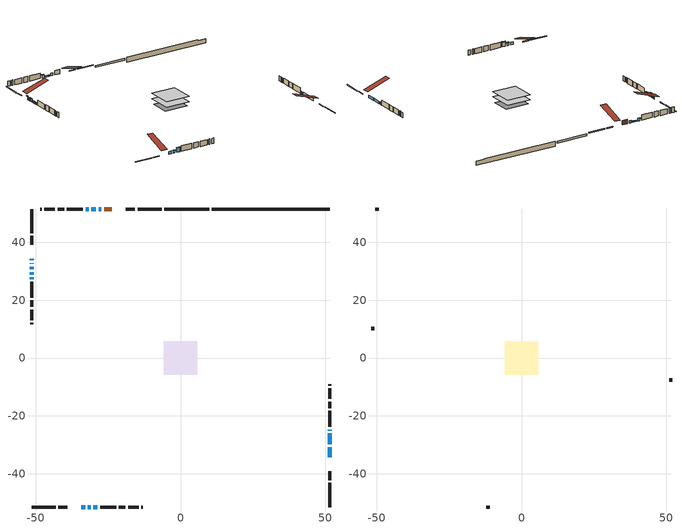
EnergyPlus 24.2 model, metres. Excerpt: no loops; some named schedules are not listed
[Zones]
conditioned space
 floor adiabatic (Floor2 construction): -2.46,-2.46 -2.46,2.46 2.46,2.46 2.46,-2.46 z0.46
 floor adiabatic (AdiabaticFloorConstruction): -5.81,-5.81 -5.81,5.81 5.81,5.81 5.81,-5.81 z0.46
 floor foundation (Slab1 construction): -5.66,-4.52 -5.66,4.52 5.66,4.52 5.66,-4.52 z-1.83
 floor foundation (Slab2 construction): -2.46,-2.46 -2.46,2.46 2.46,2.46 2.46,-2.46 z-0.61
 wall outside (RimJoist1 construction): -6.47,51.47 -14.81,51.47 / -51.47,-51.47 -43.13,-51.47 / -51.47,51.47 -51.47,43.13 / 51.47,-51.47 51.47,-43.13 z0.46:0.76
 wall outside (RimJoist2 construction): -15.74,51.47 -18.89,51.47 / -42.2,-51.47 -39.05,-51.47 / -51.47,42.2 -51.47,39.05 / 51.47,-42.2 51.47,-39.05 z0.46:0.76
 wall outside (AdiabaticWallConstruction 1): -23.73,51.47 -26.37,51.47 z0.46:2.49
 wall outside (AdiabaticWallConstruction): -51.47,34.21 -51.47,33.73 / -51.47,31.6 -51.47,30.63 z0.46:2.06; -27.3,51.47 -28.29,51.47 / -34.21,-51.47 -32.94,-51.47 / 51.47,-34.21 51.47,-30.76 / 51.47,-29.83 51.47,-26.08 / -51.47,32.8 -51.47,32.53 / 51.47,-25.15 51.47,-24.72 z0.46:1.68; -29.22,51.47 -30.85,51.47 z0.46:1.02; -51.47,29.71 -51.47,28.81 z0.46:1.35; -51.47,27.89 -51.47,27.27 z0.46:1.25; -32.01,-51.47 -31.05,-51.47 z0.46:1.7; -30.12,-51.47 -28.7,-51.47 z0.46:2.54; -31.78,51.47 -32.8,51.47 z0.46:1.66
 wall outside (Wall1 construction): -33.72,51.47 -39.22,51.47 / -27.77,-51.47 -22.27,-51.47 / -51.47,26.35 -51.47,20.85 / 51.47,-23.79 51.47,-18.3 z0.46:2.9
 wall outside (Wall2 construction): -40.15,51.47 -42.44,51.47 / -21.34,-51.47 -19.05,-51.47 / -51.47,19.92 -51.47,17.63 / 51.47,-17.37 51.47,-15.08 z0.46:2.9
 wall outside (Wall3 construction): -43.37,51.47 -46.99,51.47 / -18.12,-51.47 -14.5,-51.47 / -51.47,16.7 -51.47,13.08 / 51.47,-14.15 51.47,-10.53 z0.46:2.9
 wall outside (Wall4 construction): -47.92,51.47 -48.38,51.47 / -13.57,-51.47 -13.11,-51.47 / -51.47,12.15 -51.47,11.69 / 51.47,-9.6 51.47,-9.14 z0.46:2.9
 wall foundation (FoundationWall1 construction): 10.78,51.47,-1.83 10.78,51.47,0.46 47.4,51.47,0.46 47.4,51.47,0.16 51.47,51.47,0.16 51.47,51.47,-1.83
 wall foundation (FoundationWall2 construction): 9.85,51.47 -5.54,51.47 z-0.61:0.23
 window (WindowConstruction 9): -51.47,34.21 -51.47,33.73 z0.46:2.06
 window (WindowConstruction 5): -27.3,51.47 -28.29,51.47 z0.46:1.68
 window (WindowConstruction 6): -34.21,-51.47 -32.94,-51.47 z0.46:1.68
 window (WindowConstruction 7): 51.47,-34.21 51.47,-30.76 z0.46:1.68
 window (WindowConstruction 8): 51.47,-29.83 51.47,-26.08 z0.46:1.68
 window (WindowConstruction 12): -29.22,51.47 -30.85,51.47 z0.46:1.02
 window (WindowConstruction 13): -51.47,32.8 -51.47,32.53 z0.46:1.68
 window (WindowConstruction 10): -51.47,31.6 -51.47,30.63 z0.46:2.06
 window (WindowConstruction 11): 51.47,-25.15 51.47,-24.72 z0.46:1.68
 window (WindowConstruction): -51.47,29.7 -51.47,28.81 z0.46:1.35
 window (WindowConstruction 1): -51.47,27.88 -51.47,27.28 z0.46:1.25
 window (WindowConstruction 2): -32.01,-51.47 -31.05,-51.47 z0.46:1.7
 window (WindowConstruction 3): -30.12,-51.47 -28.7,-51.47 z0.46:2.54
 window (WindowConstruction 4): -31.78,51.47 -32.79,51.47 z0.46:1.65
 door (Door): -23.73,51.47 -26.37,51.47 z0.46:2.49
 ceiling adiabatic (AdiabaticFloorConstruction): 5.81,-5.81 5.81,5.81 -5.81,5.81 -5.81,-5.81 z0.46
attic - vented
 floor to conditioned space (Floor1 construction Reversed): -5.8,-5.8 -5.8,5.8 5.8,5.8 5.8,-5.8 z2.9
 wall outside (Wall5 construction): -49.31,51.47 -50.54,51.47 / -12.18,-51.47 -10.95,-51.47 / -51.47,10.76 -51.47,9.53 / 51.47,-8.21 51.47,-6.97 z0.46:2.9
 roof outside (Roof1 construction): -22.8,51.47,2.9 -22.8,40.17,6.67 -19.82,40.17,6.67 -19.82,51.47,2.9; -35.14,-51.47,2.9 -35.14,-40.17,6.67 -38.12,-40.17,6.67 -38.12,-51.47,2.9; -51.47,35.14,2.9 -40.17,35.14,6.67 -40.17,38.12,6.67 -51.47,38.12,2.9; 51.47,-35.14,2.9 40.17,-35.14,6.67 40.17,-38.12,6.67 51.47,-38.12,2.9
shading: -51.47,33.58 -51.47,34.36 -52.08,34.36 -52.08,33.58 z2.21; -30.88,51.47 -29.19,51.47 -29.19,51.62 -30.88,51.62 z1.05; -51.47,30.48 -51.47,31.75 -52.08,31.75 -52.08,30.48 z2.21; -51.47,28.66 -51.47,29.85 -52.08,29.85 -52.08,28.66 z1.5; -51.47,27.13 -51.47,28.03 -52.08,28.03 -52.08,27.13 z1.4; -30.9,-51.47 -32.16,-51.47 -32.16,-52.08 -30.9,-52.08 z1.85; -28.55,-51.47 -30.27,-51.47 -30.27,-52.08 -28.55,-52.08 z2.69; -32.94,51.47 -31.63,51.47 -31.63,52.08 -32.94,52.08 z1.8
[Building]
Building 1: Terrain=Suburbs
[Site:Location]
Charlottetown AP_PE: Latitude {deg}=46.29; Longitude {deg}=-63.12; Time Zone {hr}=-4; Elevation {m}=48; Keep Site Location Information=Yes
[Site:GroundTemperature:Shallow]
1.81207, -0.126142, -0.281361, 0.638419, 4.33082, 8.00603, 11.1922, 13.2106, 13.3821, 11.7405, 8.63552, 5.07305
[Site:WaterMainsTemperature]
Calculation Method=Schedule; Temperature Schedule=mains temperature schedule
[Material] Roughness=Rough; Thermal Absorptance=0.9
Name | Thickness {m} | Conductivity {W/m-K} | Density {kg/m3} | Specific Heat {J/kg-K} | Solar Absorptance | Visible Absorptance
asphalt or fiberglass shingles | 0.00635 | 0.162714 | 1121.4 | 1465.45 | 0.4 | 0.4
ceiling loosefill ins | 0.0846667 | 0.0480833 | 16.02 | 1046.75 | 0.7 | 0.7
ceiling stud and cavity | 0.1397 | 0.0934478 | 65.682 | 1177.47 | 0.7 | 0.7
concrete 4.0 in. | 0.1016 | 1.803125 | 2242.8 | 837.4 | 0.7 | 0.7
concrete 8.0 in. | 0.2032 | 1.803125 | 2242.8 | 837.4 | 0.7 | 0.7
door material | 0.04445 | 0.053851 | 512.64 | 1214.23 | 0.7 | 0.7
exterior vertical ins | 0.00139922 | 0.029427 | 32.04 | 1214.23 | 0.7 | 0.7
floor covering | 0.0127 | 0.0433444 | 54.468 | 1339.84 | 0.6 | 0.6
floor rigid ins; rim joist rigid ins | 0.103632 | 0.029427 | 32.04 | 1214.23 | 0.7 | 0.7
floor rigid ins 1; wall rigid ins 1 | 0.512978 | 0.029427 | 32.04 | 1214.23 | 0.7 | 0.7
floor stud and cavity | 0.1397 | 0.204532 | 92.3553 | 1139.71 | 0.7 | 0.7
floor stud and cavity 1 | 0.1397 | 1.75129 | 37.0049 | 1207.88 | 0.7 | 0.7
furniture material conditioned space 1 | 0.1524 | 0.115458 | 640.8 | 1214.23 | 0.6 | 0.6
gypsum board | 0.0127 | 0.160291 | 801 | 837.4 | 0.6 | 0.6
gypsum board 1 | 0.0127 | 0.160291 | 801 | 837.4 | 0.7 | 0.7
osb sheathing 0.5 in. | 0.0127 | 0.115458 | 512.64 | 1214.23 | 0.7 | 0.7
osb sheathing 0.75 in. | 0.01905 | 0.115458 | 512.64 | 1214.23 | 0.7 | 0.7
osb sheathing 2.0 in. | 0.0508 | 0.115458 | 512.64 | 1214.23 | 0.7 | 0.7
rim joist stud and cavity | 0.0508 | 0.143208 | 50.32683 | 1063.81 | 0.6 | 0.6
rim joist stud and cavity 1 | 0.0508 | 0.0611773 | 125.044 | 1163.47 | 0.6 | 0.6
wall rigid ins | 0.051816 | 0.029427 | 32.04 | 1214.23 | 0.7 | 0.7
wall stud and cavity | 0.1397 | 0.0935595 | 139.0536 | 1170.24 | 0.7 | 0.7
wall stud and cavity 1 | 0.1397 | 0.0915092 | 139.0536 | 1170.24 | 0.7 | 0.7
wall stud and cavity 2 | 0.1397 | 0.209339 | 139.0536 | 1170.24 | 0.7 | 0.7
wall stud and cavity 3 | 0.1397 | 0.120028 | 139.0536 | 1170.24 | 0.7 | 0.7
wall stud and cavity 4 | 0.0889 | 6.1454 | 50.32683 | 1063.81 | 0.6 | 0.6
wall stud and cavity 5 | 0.0889 | 0.380278 | 52.3479 | 1209.89 | 0.7 | 0.7
wall stud and cavity 6 | 0.0889 | 0.391764 | 83.0341 | 1211.67 | 0.7 | 0.7
wood siding | 0.0254 | 0.102417 | 544.68 | 1172.36 | 0.4 | 0.4
wood siding 1 | 0.00254 | 0.102417 | 544.68 | 1172.36 | 0.4 | 0.4
wood siding 2; wood siding 3; wood siding 4 | 0.0254 | 0.102417 | 544.68 | 1172.36 | 0.7 | 0.7
[WindowMaterial:SimpleGlazingSystem]
Name | U-Factor {W/m2-K} | Solar Heat Gain Coefficient
WindowMaterial | 2.969594 | 0.55
WindowMaterial 1 | 3.00196 | 0.49
WindowMaterial 10 | 3.023535 | 0.57
WindowMaterial 11 | 3.05136 | 0.44
WindowMaterial 12 | 4.28064 | 0.43
WindowMaterial 2 | 2.992306 | 0.6
WindowMaterial 3 | 2.98833 | 0.58
WindowMaterial 4 | 2.94631 | 0.59
WindowMaterial 5 | 2.972433 | 0.57
WindowMaterial 6 | 5.94884 | 0.79
WindowMaterial 7 | 5.4435 | 0.68
WindowMaterial 8 | 2.986628 | 0.61
WindowMaterial 9 | 2.9219 | 0.66
[Construction]
AdiabaticFloorConstruction: floor stud and cavity 1, floor rigid ins 1, osb sheathing 0.75 in., floor covering
AdiabaticWallConstruction: wood siding 3, wall rigid ins 1, wall stud and cavity 5, gypsum board
AdiabaticWallConstruction 1: wood siding 4, wall rigid ins 1, wall stud and cavity 5, gypsum board
Door: door material
Floor1 construction Reversed: gypsum board, ceiling stud and cavity, ceiling loosefill ins
Floor2 construction: floor stud and cavity, floor rigid ins, osb sheathing 0.75 in., floor covering
FoundationWall1 construction: concrete 8.0 in.
FoundationWall2 construction: concrete 8.0 in., gypsum board 1
furniture construction conditioned space 1: furniture material conditioned space 1
PartitionWallConstruction: gypsum board, wall stud and cavity 6, gypsum board
RimJoist1 construction: wood siding 2, rim joist stud and cavity
RimJoist2 construction: wood siding 2, rim joist rigid ins, osb sheathing 2.0 in., rim joist stud and cavity 1
Roof1 construction: asphalt or fiberglass shingles
Slab1 construction; Slab2 construction: concrete 4.0 in.
Wall1 construction: wood siding, osb sheathing 0.5 in., wall stud and cavity, gypsum board
Wall2 construction: wood siding, osb sheathing 0.5 in., wall stud and cavity 1, gypsum board
Wall3 construction: wood siding, wall rigid ins, osb sheathing 0.5 in., wall stud and cavity 2, gypsum board
Wall4 construction: wood siding, osb sheathing 0.5 in., wall stud and cavity 3, gypsum board
Wall5 construction: wood siding 1, wall stud and cavity 4
WindowConstruction: WindowMaterial
WindowConstruction 1: WindowMaterial 1
WindowConstruction 10: WindowMaterial 9
WindowConstruction 11: WindowMaterial 10
WindowConstruction 12: WindowMaterial 11
WindowConstruction 13: WindowMaterial 12
WindowConstruction 2: WindowMaterial 2
WindowConstruction 3: WindowMaterial 3
WindowConstruction 4; WindowConstruction 5: WindowMaterial 4
WindowConstruction 6: WindowMaterial 5
WindowConstruction 7: WindowMaterial 6
WindowConstruction 8: WindowMaterial 7
WindowConstruction 9: WindowMaterial 8
[Zone] Multiplier=1; Part of Total Floor Area=Yes
Name | Volume {m3}
attic - vented | 82.4499
conditioned space | 616.2
[Space]
Name | Zone | Volume {m3}
attic - vented 1 | attic - vented | 82.4499
conditioned space 1 | conditioned space | 616.2
[ZoneInfiltration:EffectiveLeakageArea]
infil attic - vented 1: Zone or Space=attic - vented 1; Schedule=Always On Discrete; Effective Air Leakage Area {cm2}=4827.22; Stack Coefficient=0.000431648; Wind Coefficient=1.40373e-05
[ZoneMixing]
whole house fan mix: Zone or Space=attic - vented; Schedule=Always On Continuous; Design Flow Rate Calculation Method=Flow/Zone; Design Flow Rate {m3/s}=0; Source Zone or Space=conditioned space
[SurfaceProperty:ExposedFoundationPerimeter] Exposed Perimeter Calculation Method=TotalExposedPerimeter
Name | Total Exposed Perimeter {m}
Slab1 | 40.691
Slab2 | 15.392
[InternalMass] Zone or ZoneList=conditioned space; Space or SpaceList=conditioned space 1
Name | Construction | Surface Area {m2}
furniture mass conditioned space 1 | furniture construction conditioned space 1 | 114.195
partition wall mass | PartitionWallConstruction | 261.239
[Lights]
interior lighting: Zone or ZoneList or Space or SpaceList=conditioned space 1; Schedule=interior lighting schedule; Design Level Calculation Method=LightingLevel; Lighting Level {W}=343.2; Return Air Fraction=0; Fraction Radiant=0.6; Fraction Visible=0.2; Fraction Replaceable=1
[People]
occupants: Zone or ZoneList or Space or SpaceList=conditioned space 1; Number of People Schedule=occupants schedule; Number of People Calculation Method=People; Number of People=3; Fraction Radiant=0.314171; Sensible Heat Fraction=0.56303; Activity Level Schedule=occupants activity schedule; Carbon Dioxide Generation Rate {m3/s-W}=0; Enable ASHRAE 55 Comfort Warnings=No; Mean Radiant Temperature Calculation Type=EnclosureAveraged
[ElectricEquipment] Zone or ZoneList or Space or SpaceList=conditioned space 1; Design Level Calculation Method=EquipmentLevel
Name | Schedule | Design Level {W} | Fraction Latent | Fraction Radiant | Fraction Lost
clothes dryer | clothes dryer schedule | 140.772 | 0.015 | 0.081 | 0.85
clothes washer | clothes washer schedule | 32.1985 | 0.03 | 0.162 | 0.7
cooking range | cooking range schedule | 215.147 | 0.08 | 0.432 | 0.2
dishwasher | dishwasher schedule | 66.8632 | 0.3 | 0.18 | 0.4
fridge | fridge schedule | 72.9452 | 0 | 0.6 | 0
mech vent bath fan 0 | mech vent bath fan 0 schedule | 25.1 | 0 | 0 | 1
mech vent bath fan 1 | mech vent bath fan 1 schedule | 25.1 | 0 | 0 | 1
mech vent bath fan 2 | mech vent bath fan 2 schedule | 25.1 | 0 | 0 | 1
mech vent house fan | mech vent house fan schedule | 0 | 0 | 0 | 1
mech vent house fan cfis | mech vent house fan cfis schedule | 0 | 0 | 0 | 0
misc plug loads | misc plug loads schedule | 494.7 | 0.045 | 0.513 | 0.1
whole house fan | Always On Discrete | 0 | 0 | 0 | 1
[OtherEquipment] Zone or ZoneList or Space or SpaceList=conditioned space 1; Design Level Calculation Method=EquipmentLevel
Name | Fuel Type | Schedule | Design Level {W} | Fraction Latent | Fraction Radiant | Fraction Lost
clothes dryer 1 | Electricity | clothes dryer schedule | 0 | 0.015 | 0.081 | 0.85
cooking range 1 | Electricity | cooking range schedule | 0 | 0.08 | 0.432 | 0.2
general water use latent | None | general water use schedule | 62.594 | 1 | 0 | 0
general water use sensible | None | general water use schedule | -61.6891 | 0 | 0.6 | 0
mech vent house fan latent load | None | Always On Discrete | 0 | 1 | 0 | 0
mech vent house fan sensible load | None | Always On Discrete | 0 | 0 | 0 | 0
water heater energy adjustment1 | FuelOilNo2 | Always On Discrete | 0.01 | 0 | 0 | 1
[ZoneInfiltration:DesignFlowRate] Zone or ZoneList or Space or SpaceList=conditioned space 1; Schedule=Always On Discrete; Design Flow Rate Calculation Method=Flow/Zone; Design Flow Rate {m3/s}=0
infil flow; natural vent flow; whole house fan flow
[Foundation:Kiva] Initial Indoor Air Temperature {C}=21.1111; Wall Depth Below Slab {m}=0.2032
Name | Wall Height Above Grade {m} | Custom Block Material Name 1 | Custom Block Depth 1 {m} | Custom Block X Position 1 {m} | Custom Block Z Position 1 {m}
Foundation Kiva 1 | 0.460004
Foundation Kiva 2 | 0.230002 | exterior vertical ins | 0.839998 | 0.2159 | 0
[Foundation:Kiva:Settings]
Soil Conductivity {W/m-K}=0.849921; Soil Density {kg/m3}=1842.3; Soil Specific Heat {J/kg-K}=418.7; Ground Solar Absorptivity=0.9; Ground Thermal Absorptivity=0.9; Ground Surface Roughness {m}=0.03; Far-Field Width {m}=40; Deep-Ground Boundary Condition=ZeroFlux; Deep-Ground Depth {m}=40; Minimum Cell Dimension {m}=0.2; Maximum Cell Growth Coefficient=3; Simulation Timestep=Timestep
[Exterior:Lights]
exterior lighting: Schedule=exterior lighting schedule; Design Level {W}=75.6
[Schedule:Constant]
Name | Hourly Value
Always On Continuous; mech vent house fan schedule; mech vent house fan cfis schedule; Always On Discrete | 1
occupants activity schedule | 117.228
fridge schedule | 0
[Schedule:Week:Daily]
interior lighting schedule Week Rule - Jan1-Jan27: interior lighting schedule day, interior lighting schedule day, interior lighting schedule day, interior lighting schedule day, interior lighting schedule day, interior lighting schedule day, interior lighting schedule day, interior lighting schedule default day, interior lighting schedule default day, interior lighting schedule default day, interior lighting schedule default day, interior lighting schedule default day
interior lighting schedule Week Rule - Jan28-Feb3: interior lighting schedule day, interior lighting schedule day, interior lighting schedule day, interior lighting schedule day, interior lighting schedule day 1, interior lighting schedule day 1, interior lighting schedule day 1, interior lighting schedule default day, interior lighting schedule default day, interior lighting schedule default day, interior lighting schedule default day, interior lighting schedule default day
interior lighting schedule Week Rule - Feb4-Feb24: interior lighting schedule day 1, interior lighting schedule day 1, interior lighting schedule day 1, interior lighting schedule day 1, interior lighting schedule day 1, interior lighting schedule day 1, interior lighting schedule day 1, interior lighting schedule default day, interior lighting schedule default day, interior lighting schedule default day, interior lighting schedule default day, interior lighting schedule default day
interior lighting schedule Week Rule - Feb25-Mar3: interior lighting schedule day 1, interior lighting schedule day 1, interior lighting schedule day 1, interior lighting schedule day 1, interior lighting schedule day 2, interior lighting schedule day 2, interior lighting schedule day 2, interior lighting schedule default day, interior lighting schedule default day, interior lighting schedule default day, interior lighting schedule default day, interior lighting schedule default day
interior lighting schedule Week Rule - Mar4-Mar31: interior lighting schedule day 2, interior lighting schedule day 2, interior lighting schedule day 2, interior lighting schedule day 2, interior lighting schedule day 2, interior lighting schedule day 2, interior lighting schedule day 2, interior lighting schedule default day, interior lighting schedule default day, interior lighting schedule default day, interior lighting schedule default day, interior lighting schedule default day
interior lighting schedule Week Rule - Apr1-Apr28: interior lighting schedule day 3, interior lighting schedule day 3, interior lighting schedule day 3, interior lighting schedule day 3, interior lighting schedule day 3, interior lighting schedule day 3, interior lighting schedule day 3, interior lighting schedule default day, interior lighting schedule default day, interior lighting schedule default day, interior lighting schedule default day, interior lighting schedule default day
interior lighting schedule Week Rule - Apr29-May5: interior lighting schedule day 3, interior lighting schedule day 3, interior lighting schedule day 4, interior lighting schedule day 4, interior lighting schedule day 4, interior lighting schedule day 4, interior lighting schedule day 4, interior lighting schedule default day, interior lighting schedule default day, interior lighting schedule default day, interior lighting schedule default day, interior lighting schedule default day
interior lighting schedule Week Rule - May6-May26: interior lighting schedule day 4, interior lighting schedule day 4, interior lighting schedule day 4, interior lighting schedule day 4, interior lighting schedule day 4, interior lighting schedule day 4, interior lighting schedule day 4, interior lighting schedule default day, interior lighting schedule default day, interior lighting schedule default day, interior lighting schedule default day, interior lighting schedule default day
interior lighting schedule Week Rule - May27-Jun2: interior lighting schedule day 4, interior lighting schedule day 4, interior lighting schedule day 4, interior lighting schedule day 4, interior lighting schedule day 4, interior lighting schedule day 5, interior lighting schedule day 5, interior lighting schedule default day, interior lighting schedule default day, interior lighting schedule default day, interior lighting schedule default day, interior lighting schedule default day
interior lighting schedule Week Rule - Jun3-Jun30: interior lighting schedule day 5, interior lighting schedule day 5, interior lighting schedule day 5, interior lighting schedule day 5, interior lighting schedule day 5, interior lighting schedule day 5, interior lighting schedule day 5, interior lighting schedule default day, interior lighting schedule default day, interior lighting schedule default day, interior lighting schedule default day, interior lighting schedule default day
interior lighting schedule Week Rule - Jul1-Jul28: interior lighting schedule day 6, interior lighting schedule day 6, interior lighting schedule day 6, interior lighting schedule day 6, interior lighting schedule day 6, interior lighting schedule day 6, interior lighting schedule day 6, interior lighting schedule default day, interior lighting schedule default day, interior lighting schedule default day, interior lighting schedule default day, interior lighting schedule default day
interior lighting schedule Week Rule - Jul29-Aug4: interior lighting schedule day 6, interior lighting schedule day 6, interior lighting schedule day 6, interior lighting schedule day 7, interior lighting schedule day 7, interior lighting schedule day 7, interior lighting schedule day 7, interior lighting schedule default day, interior lighting schedule default day, interior lighting schedule default day, interior lighting schedule default day, interior lighting schedule default day
interior lighting schedule Week Rule - Aug5-Aug25: interior lighting schedule day 7, interior lighting schedule day 7, interior lighting schedule day 7, interior lighting schedule day 7, interior lighting schedule day 7, interior lighting schedule day 7, interior lighting schedule day 7, interior lighting schedule default day, interior lighting schedule default day, interior lighting schedule default day, interior lighting schedule default day, interior lighting schedule default day
interior lighting schedule Week Rule - Aug26-Sep1: interior lighting schedule day 7, interior lighting schedule day 7, interior lighting schedule day 7, interior lighting schedule day 7, interior lighting schedule day 7, interior lighting schedule day 7, interior lighting schedule day 8, interior lighting schedule default day, interior lighting schedule default day, interior lighting schedule default day, interior lighting schedule default day, interior lighting schedule default day
interior lighting schedule Week Rule - Sep2-Sep29: interior lighting schedule day 8, interior lighting schedule day 8, interior lighting schedule day 8, interior lighting schedule day 8, interior lighting schedule day 8, interior lighting schedule day 8, interior lighting schedule day 8, interior lighting schedule default day, interior lighting schedule default day, interior lighting schedule default day, interior lighting schedule default day, interior lighting schedule default day
interior lighting schedule Week Rule - Sep30-Oct6: interior lighting schedule day 8, interior lighting schedule day 9, interior lighting schedule day 9, interior lighting schedule day 9, interior lighting schedule day 9, interior lighting schedule day 9, interior lighting schedule day 9, interior lighting schedule default day, interior lighting schedule default day, interior lighting schedule default day, interior lighting schedule default day, interior lighting schedule default day
interior lighting schedule Week Rule - Oct7-Oct27: interior lighting schedule day 9, interior lighting schedule day 9, interior lighting schedule day 9, interior lighting schedule day 9, interior lighting schedule day 9, interior lighting schedule day 9, interior lighting schedule day 9, interior lighting schedule default day, interior lighting schedule default day, interior lighting schedule default day, interior lighting schedule default day, interior lighting schedule default day
interior lighting schedule Week Rule - Oct28-Nov3: interior lighting schedule day 9, interior lighting schedule day 9, interior lighting schedule day 9, interior lighting schedule day 9, interior lighting schedule day 10, interior lighting schedule day 10, interior lighting schedule day 10, interior lighting schedule default day, interior lighting schedule default day, interior lighting schedule default day, interior lighting schedule default day, interior lighting schedule default day
interior lighting schedule Week Rule - Nov4-Nov24: interior lighting schedule day 10, interior lighting schedule day 10, interior lighting schedule day 10, interior lighting schedule day 10, interior lighting schedule day 10, interior lighting schedule day 10, interior lighting schedule day 10, interior lighting schedule default day, interior lighting schedule default day, interior lighting schedule default day, interior lighting schedule default day, interior lighting schedule default day
interior lighting schedule Week Rule - Nov25-Dec1: interior lighting schedule day 10, interior lighting schedule day 10, interior lighting schedule day 10, interior lighting schedule day 10, interior lighting schedule day 10, interior lighting schedule day 10, interior lighting schedule day 11, interior lighting schedule default day, interior lighting schedule default day, interior lighting schedule default day, interior lighting schedule default day, interior lighting schedule default day
interior lighting schedule Week Rule - Dec2-Dec31: interior lighting schedule day 11, interior lighting schedule day 11, interior lighting schedule day 11, interior lighting schedule day 11, interior lighting schedule day 11, interior lighting schedule day 11, interior lighting schedule day 11, interior lighting schedule default day, interior lighting schedule default day, interior lighting schedule default day, interior lighting schedule default day, interior lighting schedule default day
occupants schedule Week Rule - Jan1-Dec31: occupants schedule day, occupants schedule day, occupants schedule day, occupants schedule day, occupants schedule day, occupants schedule day, occupants schedule day, occupants schedule default day, occupants schedule default day, occupants schedule default day, occupants schedule default day, occupants schedule default day
clothes dryer schedule Week Rule - Jan1-Dec31: clothes dryer schedule day, clothes dryer schedule day, clothes dryer schedule day, clothes dryer schedule day, clothes dryer schedule day, clothes dryer schedule day, clothes dryer schedule day, clothes dryer schedule default day, clothes dryer schedule default day, clothes dryer schedule default day, clothes dryer schedule default day, clothes dryer schedule default day
clothes washer schedule Week Rule - Jan1-Dec31: clothes washer schedule day, clothes washer schedule day, clothes washer schedule day, clothes washer schedule day, clothes washer schedule day, clothes washer schedule day, clothes washer schedule day, clothes washer schedule default day, clothes washer schedule default day, clothes washer schedule default day, clothes washer schedule default day, clothes washer schedule default day
cooking range schedule Week Rule - Jan1-Dec31: cooking range schedule day, cooking range schedule day, cooking range schedule day, cooking range schedule day, cooking range schedule day, cooking range schedule day, cooking range schedule day, cooking range schedule default day, cooking range schedule default day, cooking range schedule default day, cooking range schedule default day, cooking range schedule default day
dishwasher schedule Week Rule - Jan1-Dec31: dishwasher schedule day, dishwasher schedule day, dishwasher schedule day, dishwasher schedule day, dishwasher schedule day, dishwasher schedule day, dishwasher schedule day, dishwasher schedule default day, dishwasher schedule default day, dishwasher schedule default day, dishwasher schedule default day, dishwasher schedule default day
mech vent bath fan 0 schedule Week Rule - Jan1-Dec31: mech vent bath fan 0 schedule day, mech vent bath fan 0 schedule day, mech vent bath fan 0 schedule day, mech vent bath fan 0 schedule day, mech vent bath fan 0 schedule day, mech vent bath fan 0 schedule day, mech vent bath fan 0 schedule day, mech vent bath fan 0 schedule default day, mech vent bath fan 0 schedule default day, mech vent bath fan 0 schedule default day, mech vent bath fan 0 schedule default day, mech vent bath fan 0 schedule default day
mech vent bath fan 1 schedule Week Rule - Jan1-Dec31: mech vent bath fan 1 schedule day, mech vent bath fan 1 schedule day, mech vent bath fan 1 schedule day, mech vent bath fan 1 schedule day, mech vent bath fan 1 schedule day, mech vent bath fan 1 schedule day, mech vent bath fan 1 schedule day, mech vent bath fan 1 schedule default day, mech vent bath fan 1 schedule default day, mech vent bath fan 1 schedule default day, mech vent bath fan 1 schedule default day, mech vent bath fan 1 schedule default day
mech vent bath fan 2 schedule Week Rule - Jan1-Dec31: mech vent bath fan 2 schedule day, mech vent bath fan 2 schedule day, mech vent bath fan 2 schedule day, mech vent bath fan 2 schedule day, mech vent bath fan 2 schedule day, mech vent bath fan 2 schedule day, mech vent bath fan 2 schedule day, mech vent bath fan 2 schedule default day, mech vent bath fan 2 schedule default day, mech vent bath fan 2 schedule default day, mech vent bath fan 2 schedule default day, mech vent bath fan 2 schedule default day
misc plug loads schedule Week Rule - Jan1-Dec31: misc plug loads schedule day, misc plug loads schedule day, misc plug loads schedule day, misc plug loads schedule day, misc plug loads schedule day, misc plug loads schedule day, misc plug loads schedule day, misc plug loads schedule default day, misc plug loads schedule default day, misc plug loads schedule default day, misc plug loads schedule default day, misc plug loads schedule default day
general water use schedule Week Rule - Jan1-Dec31: general water use schedule day, general water use schedule day, general water use schedule day, general water use schedule day, general water use schedule day, general water use schedule day, general water use schedule day, general water use schedule default day, general water use schedule default day, general water use schedule default day, general water use schedule default day, general water use schedule default day
exterior lighting schedule Week Rule - Jan1-Jan27: exterior lighting schedule day, exterior lighting schedule day, exterior lighting schedule day, exterior lighting schedule day, exterior lighting schedule day, exterior lighting schedule day, exterior lighting schedule day, exterior lighting schedule default day, exterior lighting schedule default day, exterior lighting schedule default day, exterior lighting schedule default day, exterior lighting schedule default day
exterior lighting schedule Week Rule - Jan28-Feb3: exterior lighting schedule day, exterior lighting schedule day, exterior lighting schedule day, exterior lighting schedule day, exterior lighting schedule day 1, exterior lighting schedule day 1, exterior lighting schedule day 1, exterior lighting schedule default day, exterior lighting schedule default day, exterior lighting schedule default day, exterior lighting schedule default day, exterior lighting schedule default day
exterior lighting schedule Week Rule - Feb4-Feb24: exterior lighting schedule day 1, exterior lighting schedule day 1, exterior lighting schedule day 1, exterior lighting schedule day 1, exterior lighting schedule day 1, exterior lighting schedule day 1, exterior lighting schedule day 1, exterior lighting schedule default day, exterior lighting schedule default day, exterior lighting schedule default day, exterior lighting schedule default day, exterior lighting schedule default day
exterior lighting schedule Week Rule - Feb25-Mar3: exterior lighting schedule day 1, exterior lighting schedule day 1, exterior lighting schedule day 1, exterior lighting schedule day 1, exterior lighting schedule day 2, exterior lighting schedule day 2, exterior lighting schedule day 2, exterior lighting schedule default day, exterior lighting schedule default day, exterior lighting schedule default day, exterior lighting schedule default day, exterior lighting schedule default day
exterior lighting schedule Week Rule - Mar4-Mar31: exterior lighting schedule day 2, exterior lighting schedule day 2, exterior lighting schedule day 2, exterior lighting schedule day 2, exterior lighting schedule day 2, exterior lighting schedule day 2, exterior lighting schedule day 2, exterior lighting schedule default day, exterior lighting schedule default day, exterior lighting schedule default day, exterior lighting schedule default day, exterior lighting schedule default day
exterior lighting schedule Week Rule - Apr1-Apr28: exterior lighting schedule day 3, exterior lighting schedule day 3, exterior lighting schedule day 3, exterior lighting schedule day 3, exterior lighting schedule day 3, exterior lighting schedule day 3, exterior lighting schedule day 3, exterior lighting schedule default day, exterior lighting schedule default day, exterior lighting schedule default day, exterior lighting schedule default day, exterior lighting schedule default day
exterior lighting schedule Week Rule - Apr29-May5: exterior lighting schedule day 3, exterior lighting schedule day 3, exterior lighting schedule day 4, exterior lighting schedule day 4, exterior lighting schedule day 4, exterior lighting schedule day 4, exterior lighting schedule day 4, exterior lighting schedule default day, exterior lighting schedule default day, exterior lighting schedule default day, exterior lighting schedule default day, exterior lighting schedule default day
exterior lighting schedule Week Rule - May6-May26: exterior lighting schedule day 4, exterior lighting schedule day 4, exterior lighting schedule day 4, exterior lighting schedule day 4, exterior lighting schedule day 4, exterior lighting schedule day 4, exterior lighting schedule day 4, exterior lighting schedule default day, exterior lighting schedule default day, exterior lighting schedule default day, exterior lighting schedule default day, exterior lighting schedule default day
exterior lighting schedule Week Rule - May27-Jun2: exterior lighting schedule day 4, exterior lighting schedule day 4, exterior lighting schedule day 4, exterior lighting schedule day 4, exterior lighting schedule day 4, exterior lighting schedule day 5, exterior lighting schedule day 5, exterior lighting schedule default day, exterior lighting schedule default day, exterior lighting schedule default day, exterior lighting schedule default day, exterior lighting schedule default day
exterior lighting schedule Week Rule - Jun3-Jun30: exterior lighting schedule day 5, exterior lighting schedule day 5, exterior lighting schedule day 5, exterior lighting schedule day 5, exterior lighting schedule day 5, exterior lighting schedule day 5, exterior lighting schedule day 5, exterior lighting schedule default day, exterior lighting schedule default day, exterior lighting schedule default day, exterior lighting schedule default day, exterior lighting schedule default day
exterior lighting schedule Week Rule - Jul1-Jul28: exterior lighting schedule day 6, exterior lighting schedule day 6, exterior lighting schedule day 6, exterior lighting schedule day 6, exterior lighting schedule day 6, exterior lighting schedule day 6, exterior lighting schedule day 6, exterior lighting schedule default day, exterior lighting schedule default day, exterior lighting schedule default day, exterior lighting schedule default day, exterior lighting schedule default day
[Schedule:Year]
interior lighting schedule: interior lighting schedule Week Rule - Jan1-Jan27, 1, 1, 1, 27, interior lighting schedule Week Rule - Jan28-Feb3, 1, 28, 2, 3, interior lighting schedule Week Rule - Feb4-Feb24, 2, 4, 2, 24, interior lighting schedule Week Rule - Feb25-Mar3, 2, 25, 3, 3, interior lighting schedule Week Rule - Mar4-Mar31, 3, 4, 3, 31, interior lighting schedule Week Rule - Apr1-Apr28, 4, 1, 4, 28, interior lighting schedule Week Rule - Apr29-May5, 4, 29, 5, 5, interior lighting schedule Week Rule - May6-May26, 5, 6, 5, 26, interior lighting schedule Week Rule - May27-Jun2, 5, 27, 6, 2, interior lighting schedule Week Rule - Jun3-Jun30, 6, 3, 6, 30, interior lighting schedule Week Rule - Jul1-Jul28, 7, 1, 7, 28, interior lighting schedule Week Rule - Jul29-Aug4, 7, 29, 8, 4, interior lighting schedule Week Rule - Aug5-Aug25, 8, 5, 8, 25, interior lighting schedule Week Rule - Aug26-Sep1, 8, 26, 9, 1, interior lighting schedule Week Rule - Sep2-Sep29, 9, 2, 9, 29, interior lighting schedule Week Rule - Sep30-Oct6, 9, 30, 10, 6, interior lighting schedule Week Rule - Oct7-Oct27, 10, 7, 10, 27, interior lighting schedule Week Rule - Oct28-Nov3, 10, 28, 11, 3, interior lighting schedule Week Rule - Nov4-Nov24, 11, 4, 11, 24, interior lighting schedule Week Rule - Nov25-Dec1, 11, 25, 12, 1, interior lighting schedule Week Rule - Dec2-Dec31, 12, 2, 12, 31
occupants schedule: occupants schedule Week Rule - Jan1-Dec31, 1, 1, 12, 31
clothes dryer schedule: clothes dryer schedule Week Rule - Jan1-Dec31, 1, 1, 12, 31
clothes washer schedule: clothes washer schedule Week Rule - Jan1-Dec31, 1, 1, 12, 31
cooking range schedule: cooking range schedule Week Rule - Jan1-Dec31, 1, 1, 12, 31
dishwasher schedule: dishwasher schedule Week Rule - Jan1-Dec31, 1, 1, 12, 31
mech vent bath fan 0 schedule: mech vent bath fan 0 schedule Week Rule - Jan1-Dec31, 1, 1, 12, 31
mech vent bath fan 1 schedule: mech vent bath fan 1 schedule Week Rule - Jan1-Dec31, 1, 1, 12, 31
mech vent bath fan 2 schedule: mech vent bath fan 2 schedule Week Rule - Jan1-Dec31, 1, 1, 12, 31
misc plug loads schedule: misc plug loads schedule Week Rule - Jan1-Dec31, 1, 1, 12, 31
general water use schedule: general water use schedule Week Rule - Jan1-Dec31, 1, 1, 12, 31
exterior lighting schedule: exterior lighting schedule Week Rule - Jan1-Jan27, 1, 1, 1, 27, exterior lighting schedule Week Rule - Jan28-Feb3, 1, 28, 2, 3, exterior lighting schedule Week Rule - Feb4-Feb24, 2, 4, 2, 24, exterior lighting schedule Week Rule - Feb25-Mar3, 2, 25, 3, 3, exterior lighting schedule Week Rule - Mar4-Mar31, 3, 4, 3, 31, exterior lighting schedule Week Rule - Apr1-Apr28, 4, 1, 4, 28, exterior lighting schedule Week Rule - Apr29-May5, 4, 29, 5, 5, exterior lighting schedule Week Rule - May6-May26, 5, 6, 5, 26, exterior lighting schedule Week Rule - May27-Jun2, 5, 27, 6, 2, exterior lighting schedule Week Rule - Jun3-Jun30, 6, 3, 6, 30, exterior lighting schedule Week Rule - Jul1-Jul28, 7, 1, 7, 28, exterior lighting schedule Week Rule - Jul29-Aug4, 7, 29, 8, 4, exterior lighting schedule Week Rule - Aug5-Aug25, 8, 5, 8, 25, exterior lighting schedule Week Rule - Aug26-Sep1, 8, 26, 9, 1, exterior lighting schedule Week Rule - Sep2-Sep29, 9, 2, 9, 29, exterior lighting schedule Week Rule - Sep30-Oct6, 9, 30, 10, 6, exterior lighting schedule Week Rule - Oct7-Oct27, 10, 7, 10, 27, exterior lighting schedule Week Rule - Oct28-Nov3, 10, 28, 11, 3, exterior lighting schedule Week Rule - Nov4-Nov24, 11, 4, 11, 24, exterior lighting schedule Week Rule - Nov25-Dec1, 11, 25, 12, 1, exterior lighting schedule Week Rule - Dec2-Dec31, 12, 2, 12, 31
[Schedule:Compact]
mains temperature schedule: Through: 01/01, For: AllDays, Until: 24:00, 6.42333, Through: 01/02, For: AllDays, Until: 24:00, 6.35944, Through: 01/03, For: AllDays, Until: 24:00, 6.29611, Through: 01/04, For: AllDays, Until: 24:00, 6.23333, Through: 01/05, For: AllDays, Until: 24:00, 6.17222, Through: 01/06, For: AllDays, Until: 24:00, 6.11222, Through: 01/07, For: AllDays, Until: 24:00, 6.05278, Through: 01/08, For: AllDays, Until: 24:00, 5.995, Through: 01/09, For: AllDays, Until: 24:00, 5.93778, Through: 01/10, For: AllDays, Until: 24:00, 5.88222, Through: 01/11, For: AllDays, Until: 24:00, 5.82722, Through: 01/12, For: AllDays, Until: 24:00, 5.77389, Through: 01/13, For: AllDays, Until: 24:00, 5.72111, Through: 01/14, For: AllDays, Until: 24:00, 5.67, Through: 01/15, For: AllDays, Until: 24:00, 5.62, Through: 01/16, For: AllDays, Until: 24:00, 5.57111, Through: 01/17, For: AllDays, Until: 24:00, 5.52389, Through: 01/18, For: AllDays, Until: 24:00, 5.47722, Through: 01/19, For: AllDays, Until: 24:00, 5.43222, Through: 01/20, For: AllDays, Until: 24:00, 5.38833, Through: 01/21, For: AllDays, Until: 24:00, 5.34611, Through: 01/22, For: AllDays, Until: 24:00, 5.305, Through: 01/23, For: AllDays, Until: 24:00, 5.265, Through: 01/24, For: AllDays, Until: 24:00, 5.22611, Through: 01/25, For: AllDays, Until: 24:00, 5.18889, Through: 01/26, For: AllDays, Until: 24:00, 5.15333, Through: 01/27, For: AllDays, Until: 24:00, 5.11833, Through: 01/28, For: AllDays, Until: 24:00, 5.08556, Through: 01/29, For: AllDays, Until: 24:00, 5.05333, Through: 01/30, For: AllDays, Until: 24:00, 5.02278, Through: 01/31, For: AllDays, Until: 24:00, 4.99389, Through: 02/01, For: AllDays, Until: 24:00, 4.96611, Through: 02/02, For: AllDays, Until: 24:00, 4.94, Through: 02/03, For: AllDays, Until: 24:00, 4.915, Through: 02/04, For: AllDays, Until: 24:00, 4.89167, Through: 02/05, For: AllDays, Until: 24:00, 4.87, Through: 02/06, For: AllDays, Until: 24:00, 4.84944, Through: 02/07, For: AllDays, Until: 24:00, 4.83, Through: 02/08, For: AllDays, Until: 24:00, 4.81222, Through: 02/09, For: AllDays, Until: 24:00, 4.79611, Through: 02/10, For: AllDays, Until: 24:00, 4.78167, Through: 02/11, For: AllDays, Until: 24:00, 4.76833, Through: 02/12, For: AllDays, Until: 24:00, 4.75611, Through: 02/13, For: AllDays, Until: 24:00, 4.74611, Through: 02/14, For: AllDays, Until: 24:00, 4.73722, Through: 02/15, For: AllDays, Until: 24:00, 4.72944, Through: 02/16, For: AllDays, Until: 24:00, 4.72389, Through: 02/17, For: AllDays, Until: 24:00, 4.71944, Through: 02/18, For: AllDays, Until: 24:00, 4.71611, Through: 02/19, For: AllDays, Until: 24:00, 4.715, Through: 02/20, For: AllDays, Until: 24:00, 4.715, Through: 02/21, For: AllDays, Until: 24:00, 4.71611, Through: 02/22, For: AllDays, Until: 24:00, 4.71944, Through: 02/23, For: AllDays, Until: 24:00, 4.72389, Through: 02/24, For: AllDays, Until: 24:00, 4.72944, Through: 02/25, For: AllDays, Until: 24:00, 4.73722, Through: 02/26, For: AllDays, Until: 24:00, 4.74611, Through: 02/27, For: AllDays, Until: 24:00, 4.75611, Through: 02/28, For: AllDays, Until: 24:00, 4.76778, Through: 03/01, For: AllDays, Until: 24:00, 4.78111, Through: 03/02, For: AllDays, Until: 24:00, 4.79611, Through: 03/03, For: AllDays, Until: 24:00, 4.81222, Through: 03/04, For: AllDays, Until: 24:00, 4.83, Through: 03/05, For: AllDays, Until: 24:00, 4.84889, Through: 03/06, For: AllDays, Until: 24:00, 4.86944, Through: 03/07, For: AllDays, Until: 24:00, 4.89167, Through: 03/08, For: AllDays, Until: 24:00, 4.915, Through: 03/09, For: AllDays, Until: 24:00, 4.93944, Through: 03/10, For: AllDays, Until: 24:00, 4.96611, Through: 03/11, For: AllDays, Until: 24:00, 4.99333, Through: 03/12, For: AllDays, Until: 24:00, 5.02278, Through: 03/13, For: AllDays, Until: 24:00, 5.05333, Through: 03/14, For: AllDays, Until: 24:00, 5.085, Through: 03/15, For: AllDays, Until: 24:00, 5.11833, Through: 03/16, For: AllDays, Until: 24:00, 5.15278, Through: 03/17, For: AllDays, Until: 24:00, 5.18833, Through: 03/18, For: AllDays, Until: 24:00, 5.22556, Through: 03/19, For: AllDays, Until: 24:00, 5.26444, Through: 03/20, For: AllDays, Until: 24:00, 5.30444, Through: 03/21, For: AllDays, Until: 24:00, 5.34556, Through: 03/22, For: AllDays, Until: 24:00, 5.38778, Through: 03/23, For: AllDays, Until: 24:00, 5.43167, Through: 03/24, For: AllDays, Until: 24:00, 5.47667, Through: 03/25, For: AllDays, Until: 24:00, 5.52333, Through: 03/26, For: AllDays, Until: 24:00, 5.57056, Through: 03/27, For: AllDays, Until: 24:00, 5.61944, Through: 03/28, For: AllDays, Until: 24:00, 5.66944, Through: 03/29, For: AllDays, Until: 24:00, 5.72056, Through: 03/30, For: AllDays, Until: 24:00, 5.77333, Through: 03/31, For: AllDays, Until: 24:00, 5.82667, Through: 04/01, For: AllDays, Until: 24:00, 5.88111, Through: 04/02, For: AllDays, Until: 24:00, 5.93722, Through: 04/03, For: AllDays, Until: 24:00, 5.99389, Through: 04/04, For: AllDays, Until: 24:00, 6.05222, Through: 04/05, For: AllDays, Until: 24:00, 6.11111, Through: 04/06, For: AllDays, Until: 24:00, 6.17167, Through: 04/07, For: AllDays, Until: 24:00, 6.23278, Through: 04/08, For: AllDays, Until: 24:00, 6.295, Through: 04/09, For: AllDays, Until: 24:00, 6.35833, Through: 04/10, For: AllDays, Until: 24:00, 6.42278, Through: 04/11, For: AllDays, Until: 24:00, 6.48778, Through: 04/12, For: AllDays, Until: 24:00, 6.55444, Through: 04/13, For: AllDays, Until: 24:00, 6.62167, Through: 04/14, For: AllDays, Until: 24:00, 6.68944, Through: 04/15, For: AllDays, Until: 24:00, 6.75833, Through: 04/16, For: AllDays, Until: 24:00, 6.82833, Through: 04/17, For: AllDays, Until: 24:00, 6.89889, Through: 04/18, For: AllDays, Until: 24:00, 6.97056, Through: 04/19, For: AllDays, Until: 24:00, 7.04278, Through: 04/20, For: AllDays, Until: 24:00, 7.11611, Through: 04/21, For: AllDays, Until: 24:00, 7.19, Through: 04/22, For: AllDays, Until: 24:00, 7.265, Through: 04/23, For: AllDays, Until: 24:00, 7.34, Through: 04/24, For: AllDays, Until: 24:00, 7.41611, Through: 04/25, For: AllDays, Until: 24:00, 7.49333, Through: 04/26, For: AllDays, Until: 24:00, 7.57056, Through: 04/27, For: AllDays, Until: 24:00, 7.64889, Through: 04/28, For: AllDays, Until: 24:00, 7.72722, Through: 04/29, For: AllDays, Until: 24:00, 7.80667, Through: 04/30, For: AllDays, Until: 24:00, 7.88667, Through: 05/01, For: AllDays, Until: 24:00, 7.96722, Through: 05/02, For: AllDays, Until: 24:00, 8.04778, Through: 05/03, For: AllDays, Until: 24:00, 8.12944, Through: 05/04, For: AllDays, Until: 24:00, 8.21111, Through: 05/05, For: AllDays, Until: 24:00, 8.29333, Through: 05/06, For: AllDays, Until: 24:00, 8.37611, Through: 05/07, For: AllDays, Until: 24:00, 8.45944, Through: 05/08, For: AllDays, Until: 24:00, 8.54278, Through: 05/09, For: AllDays, Until: 24:00, 8.62667, Through: 05/10, For: AllDays, Until: 24:00, 8.71111, Through: 05/11, For: AllDays, Until: 24:00, 8.79556, Through: 05/12, For: AllDays, Until: 24:00, 8.88056, Through: 05/13, For: AllDays, Until: 24:00, 8.96556, Through: 05/14, For: AllDays, Until: 24:00, 9.05056, Through: 05/15, For: AllDays, Until: 24:00, 9.13611, Through: 05/16, For: AllDays, Until: 24:00, 9.22167, Through: 05/17, For: AllDays, Until: 24:00, 9.30722, Through: 05/18, For: AllDays, Until: 24:00, 9.39333, Through: 05/19, For: AllDays, Until: 24:00, 9.47944, Through: 05/20, For: AllDays, Until: 24:00, 9.56556, Through: 05/21, For: AllDays, Until: 24:00, 9.65167, Through: 05/22, For: AllDays, Until: 24:00, 9.73778, Through: 05/23, For: AllDays, Until: 24:00, 9.82389, Through: 05/24, For: AllDays, Until: 24:00, 9.90944, Through: 05/25, For: AllDays, Until: 24:00, 9.99556, Through: 05/26, For: AllDays, Until: 24:00, 10.0817, Through: 05/27, For: AllDays, Until: 24:00, 10.1678, Through: 05/28, For: AllDays, Until: 24:00, 10.2533, Through: 05/29, For: AllDays, Until: 24:00, 10.3389, Through: 05/30, For: AllDays, Until: 24:00, 10.4239, Through: 05/31, For: AllDays, Until: 24:00, 10.5094, Through: 06/01, For: AllDays, Until: 24:00, 10.5944, Through: 06/02, For: AllDays, Until: 24:00, 10.6789, Through: 06/03, For: AllDays, Until: 24:00, 10.7633, Through: 06/04, For: AllDays, Until: 24:00, 10.8472, Through: 06/05, For: AllDays, Until: 24:00, 10.9311, Through: 06/06, For: AllDays, Until: 24:00, 11.0144, Through: 06/07, For: AllDays, Until: 24:00, 11.0972, Through: 06/08, For: AllDays, Until: 24:00, 11.18, Through: 06/09, For: AllDays, Until: 24:00, 11.2622, Through: 06/10, For: AllDays, Until: 24:00, 11.3439, Through: 06/11, For: AllDays, Until: 24:00, 11.425, Through: 06/12, For: AllDays, Until: 24:00, 11.5056, Through: 06/13, For: AllDays, Until: 24:00, 11.5861, Through: 06/14, For: AllDays, Until: 24:00, 11.6656, Through: 06/15, For: AllDays, Until: 24:00, 11.7444, Through: 06/16, For: AllDays, Until: 24:00, 11.8228, Through: 06/17, For: AllDays, Until: 24:00, 11.9006, Through: 06/18, For: AllDays, Until: 24:00, 11.9778, Through: 06/19, For: AllDays, Until: 24:00, 12.0544, Through: 06/20, For: AllDays, Until: 24:00, 12.1306, Through: 06/21, For: AllDays, Until: 24:00, 12.2056, Through: 06/22, For: AllDays, Until: 24:00, 12.28, Through: 06/23, For: AllDays, Until: 24:00, 12.3533, Through: 06/24, For: AllDays, Until: 24:00, 12.4261, Through: 06/25, For: AllDays, Until: 24:00, 12.4983, Through: 06/26, For: AllDays, Until: 24:00, 12.5694, Through: 06/27, For: AllDays, Until: 24:00, 12.64, Through: 06/28, For: AllDays, Until: 24:00, 12.7094, Through: 06/29, For: AllDays, Until: 24:00, 12.7778, Through: 06/30, For: AllDays, Until: 24:00, 12.8456, Through: 07/01, For: AllDays, Until: 24:00, 12.9122, Through: 07/02, For: AllDays, Until: 24:00, 12.9783, Through: 07/03, For: AllDays, Until: 24:00, 13.0428, Through: 07/04, For: AllDays, Until: 24:00, 13.1067, Through: 07/05, For: AllDays, Until: 24:00, 13.17, Through: 07/06, For: AllDays, Until: 24:00, 13.2317, Through: 07/07, For: AllDays, Until: 24:00, 13.2922, Through: 07/08, For: AllDays, Until: 24:00, 13.3522, Through: 07/09, For: AllDays, Until: 24:00, 13.4111, Through: 07/10, For: AllDays, Until: 24:00, 13.4683, Through: 07/11, For: AllDays, Until: 24:00, 13.525, Through: 07/12, For: AllDays, Until: 24:00, 13.5806, Through: 07/13, For: AllDays, Until: 24:00, 13.6344, Through: 07/14, For: AllDays, Until: 24:00, 13.6878, Through: 07/15, For: AllDays, Until: 24:00, 13.7394, Through: 07/16, For: AllDays, Until: 24:00, 13.79, Through: 07/17, For: AllDays, Until: 24:00, 13.8394, Through: 07/18, For: AllDays, Until: 24:00, 13.8878, Through: 07/19, For: AllDays, Until: 24:00, 13.935, Through: 07/20, For: AllDays, Until: 24:00, 13.9806, Through: 07/21, For: AllDays, Until: 24:00, 14.025, Through: 07/22, For: AllDays, Until: 24:00, 14.0683, Through: 07/23, For: AllDays, Until: 24:00, 14.1106, Through: 07/24, For: AllDays, Until: 24:00, 14.1511, Through: 07/25, For: AllDays, Until: 24:00, 14.19, Through: 07/26, For: AllDays, Until: 24:00, 14.2283, Through: 07/27, For: AllDays, Until: 24:00, 14.265, Through: 07/28, For: AllDays, Until: 24:00, 14.3, Through: 07/29, For: AllDays, Until: 24:00, 14.3344, Through: 07/30, For: AllDays, Until: 24:00, 14.3667, Through: 07/31, For: AllDays, Until: 24:00, 14.3983, Through: 08/01, For: AllDays, Until: 24:00, 14.4278, Through: 08/02, For: AllDays, Until: 24:00, 14.4561, Through: 08/03, For: AllDays, Until: 24:00, 14.4833, Through: 08/04, For: AllDays, Until: 24:00, 14.5089, Through: 08/05, For: AllDays, Until: 24:00, 14.5333, Through: 08/06, For: AllDays, Until: 24:00, 14.5561, Through: 08/07, For: AllDays, Until: 24:00, 14.5772, Through: 08/08, For: AllDays, Until: 24:00, 14.5972, Through: 08/09, For: AllDays, Until: 24:00, 14.6156, Through: 08/10, For: AllDays, Until: 24:00, 14.6328, Through: 08/11, For: AllDays, Until: 24:00, 14.6483, Through: 08/12, For: AllDays, Until: 24:00, 14.6622, Through: 08/13, For: AllDays, Until: 24:00, 14.675, Through: 08/14, For: AllDays, Until: 24:00, 14.6861, Through: 08/15, For: AllDays, Until: 24:00, 14.6961, Through: 08/16, For: AllDays, Until: 24:00, 14.7044, Through: 08/17, For: AllDays, Until: 24:00, 14.7111, Through: 08/18, For: AllDays, Until: 24:00, 14.7161, Through: 08/19, For: AllDays, Until: 24:00, 14.72, Through: 08/20, For: AllDays, Until: 24:00, 14.7222, Through: 08/21, For: AllDays, Until: 24:00, 14.7233, Through: 08/22, For: AllDays, Until: 24:00, 14.7228, Through: 08/23, For: AllDays, Until: 24:00, 14.7206, Through: 08/24, For: AllDays, Until: 24:00, 14.7167, Through: 08/25, For: AllDays, Until: 24:00, 14.7117, Through: 08/26, For: AllDays, Until: 24:00, 14.705, Through: 08/27, For: AllDays, Until: 24:00, 14.6972, Through: 08/28, For: AllDays, Until: 24:00, 14.6878, Through: 08/29, For: AllDays, Until: 24:00, 14.6767, Through: 08/30, For: AllDays, Until: 24:00, 14.6639, Through: 08/31, For: AllDays, Until: 24:00, 14.65, Through: 09/01, For: AllDays, Until: 24:00, 14.635, Through: 09/02, For: AllDays, Until: 24:00, 14.6178, Through: 09/03, For: AllDays, Until: 24:00, 14.5994, Through: 09/04, For: AllDays, Until: 24:00, 14.58, Through: 09/05, For: AllDays, Until: 24:00, 14.5589, Through: 09/06, For: AllDays, Until: 24:00, 14.5361, Through: 09/07, For: AllDays, Until: 24:00, 14.5122, Through: 09/08, For: AllDays, Until: 24:00, 14.4867, Through: 09/09, For: AllDays, Until: 24:00, 14.46, Through: 09/10, For: AllDays, Until: 24:00, 14.4317, Through: 09/11, For: AllDays, Until: 24:00, 14.4017, Through: 09/12, For: AllDays, Until: 24:00, 14.3706, Through: 09/13, For: AllDays, Until: 24:00, 14.3383, Through: 09/14, For: AllDays, Until: 24:00, 14.3044, Through: 09/15, For: AllDays, Until: 24:00, 14.2694, Through: 09/16, For: AllDays, Until: 24:00, 14.2328, Through: 09/17, For: AllDays, Until: 24:00, 14.195, Through: 09/18, For: AllDays, Until: 24:00, 14.1561, Through: 09/19, For: AllDays, Until: 24:00, 14.1156, Through: 09/20, For: AllDays, Until: 24:00, 14.0733, Through: 09/21, For: AllDays, Until: 24:00, 14.0306, Through: 09/22, For: AllDays, Until: 24:00, 13.9861, Through: 09/23, For: AllDays, Until: 24:00, 13.9406, Through: 09/24, For: AllDays, Until: 24:00, 13.8939, Through: 09/25, For: AllDays, Until: 24:00, 13.8456, Through: 09/26, For: AllDays, Until: 24:00, 13.7961, Through: 09/27, For: AllDays, Until: 24:00, 13.7456, Through: 09/28, For: AllDays, Until: 24:00, 13.6939, Through: 09/29, For: AllDays, Until: 24:00, 13.6411, Through: 09/30, For: AllDays, Until: 24:00, 13.5872, Through: 10/01, For: AllDays, Until: 24:00, 13.5317, Through: 10/02, For: AllDays, Until: 24:00, 13.4756, Through: 10/03, For: AllDays, Until: 24:00, 13.4178, Through: 10/04, For: AllDays, Until: 24:00, 13.3594, Through: 10/05, For: AllDays, Until: 24:00, 13.3, Through: 10/06, For: AllDays, Until: 24:00, 13.2394, Through: 10/07, For: AllDays, Until: 24:00, 13.1772, Through: 10/08, For: AllDays, Until: 24:00, 13.1144, Through: 10/09, For: AllDays, Until: 24:00, 13.0511, Through: 10/10, For: AllDays, Until: 24:00, 12.9861, Through: 10/11, For: AllDays, Until: 24:00, 12.9206, Through: 10/12, For: AllDays, Until: 24:00, 12.8539, Through: 10/13, For: AllDays, Until: 24:00, 12.7861, Through: 10/14, For: AllDays, Until: 24:00, 12.7178, Through: 10/15, For: AllDays, Until: 24:00, 12.6483, Through: 10/16, For: AllDays, Until: 24:00, 12.5783, Through: 10/17, For: AllDays, Until: 24:00, 12.5072, Through: 10/18, For: AllDays, Until: 24:00, 12.435, Through: 10/19, For: AllDays, Until: 24:00, 12.3622, Through: 10/20, For: AllDays, Until: 24:00, 12.2889, Through: 10/21, For: AllDays, Until: 24:00, 12.2144, Through: 10/22, For: AllDays, Until: 24:00, 12.1394, Through: 10/23, For: AllDays, Until: 24:00, 12.0639, Through: 10/24, For: AllDays, Until: 24:00, 11.9872, Through: 10/25, For: AllDays, Until: 24:00, 11.9106, Through: 10/26, For: AllDays, Until: 24:00, 11.8328, Through: 10/27, For: AllDays, Until: 24:00, 11.7544, Through: 10/28, For: AllDays, Until: 24:00, 11.675, Through: 10/29, For: AllDays, Until: 24:00, 11.5956, Through: 10/30, For: AllDays, Until: 24:00, 11.5156, Through: 10/31, For: AllDays, Until: 24:00, 11.435, Through: 11/01, For: AllDays, Until: 24:00, 11.3539, Through: 11/02, For: AllDays, Until: 24:00, 11.2722, Through: 11/03, For: AllDays, Until: 24:00, 11.19, Through: 11/04, For: AllDays, Until: 24:00, 11.1078, Through: 11/05, For: AllDays, Until: 24:00, 11.0244, Through: 11/06, For: AllDays, Until: 24:00, 10.9411, Through: 11/07, For: AllDays, Until: 24:00, 10.8578, Through: 11/08, For: AllDays, Until: 24:00, 10.7739, Through: 11/09, For: AllDays, Until: 24:00, 10.6894, Through: 11/10, For: AllDays, Until: 24:00, 10.6044, Through: 11/11, For: AllDays, Until: 24:00, 10.52, Through: 11/12, For: AllDays, Until: 24:00, 10.4344, Through: 11/13, For: AllDays, Until: 24:00, 10.3494, Through: 11/14, For: AllDays, Until: 24:00, 10.2639, Through: 11/15, For: AllDays, Until: 24:00, 10.1783, Through: 11/16, For: AllDays, Until: 24:00, 10.0922, Through: 11/17, For: AllDays, Until: 24:00, 10.0061, Through: 11/18, For: AllDays, Until: 24:00, 9.92056, Through: 11/19, For: AllDays, Until: 24:00, 9.83444, Through: 11/20, For: AllDays, Until: 24:00, 9.74833, Through: 11/21, For: AllDays, Until: 24:00, 9.66222, Through: 11/22, For: AllDays, Until: 24:00, 9.57611, Through: 11/23, For: AllDays, Until: 24:00, 9.49, Through: 11/24, For: AllDays, Until: 24:00, 9.40389, Through: 11/25, For: AllDays, Until: 24:00, 9.31778, Through: 11/26, For: AllDays, Until: 24:00, 9.23222, Through: 11/27, For: AllDays, Until: 24:00, 9.14667, Through: 11/28, For: AllDays, Until: 24:00, 9.06111, Through: 11/29, For: AllDays, Until: 24:00, 8.97611, Through: 11/30, For: AllDays, Until: 24:00, 8.89056, Through: 12/01, For: AllDays, Until: 24:00, 8.80611, Through: 12/02, For: AllDays, Until: 24:00, 8.72167, Through: 12/03, For: AllDays, Until: 24:00, 8.63722, Through: 12/04, For: AllDays, Until: 24:00, 8.55333, Through: 12/05, For: AllDays, Until: 24:00, 8.47, Through: 12/06, For: AllDays, Until: 24:00, 8.38667, Through: 12/07, For: AllDays, Until: 24:00, 8.30389, Through: 12/08, For: AllDays, Until: 24:00, 8.22111, Through: 12/09, For: AllDays, Until: 24:00, 8.13944, Through: 12/10, For: AllDays, Until: 24:00, 8.05778, Through: 12/11, For: AllDays, Until: 24:00, 7.97667, Through: 12/12, For: AllDays, Until: 24:00, 7.89667, Through: 12/13, For: AllDays, Until: 24:00, 7.81667, Through: 12/14, For: AllDays, Until: 24:00, 7.73722, Through: 12/15, For: AllDays, Until: 24:00, 7.65833, Through: 12/16, For: AllDays, Until: 24:00, 7.58, Through: 12/17, For: AllDays, Until: 24:00, 7.50278, Through: 12/18, For: AllDays, Until: 24:00, 7.42556, Through: 12/19, For: AllDays, Until: 24:00, 7.34944, Through: 12/20, For: AllDays, Until: 24:00, 7.27389, Through: 12/21, For: AllDays, Until: 24:00, 7.19944, Through: 12/22, For: AllDays, Until: 24:00, 7.12556, Through: 12/23, For: AllDays, Until: 24:00, 7.05222, Through: 12/24, For: AllDays, Until: 24:00, 6.97944, Through: 12/25, For: AllDays, Until: 24:00, 6.90778, Through: 12/26, For: AllDays, Until: 24:00, 6.83722, Through: 12/27, For: AllDays, Until: 24:00, 6.76722, Through: 12/28, For: AllDays, Until: 24:00, 6.69778, Through: 12/29, For: AllDays, Until: 24:00, 6.63, Through: 12/30, For: AllDays, Until: 24:00, 6.56222, Through: 12/31, For: AllDays, Until: 24:00, 6.49611
